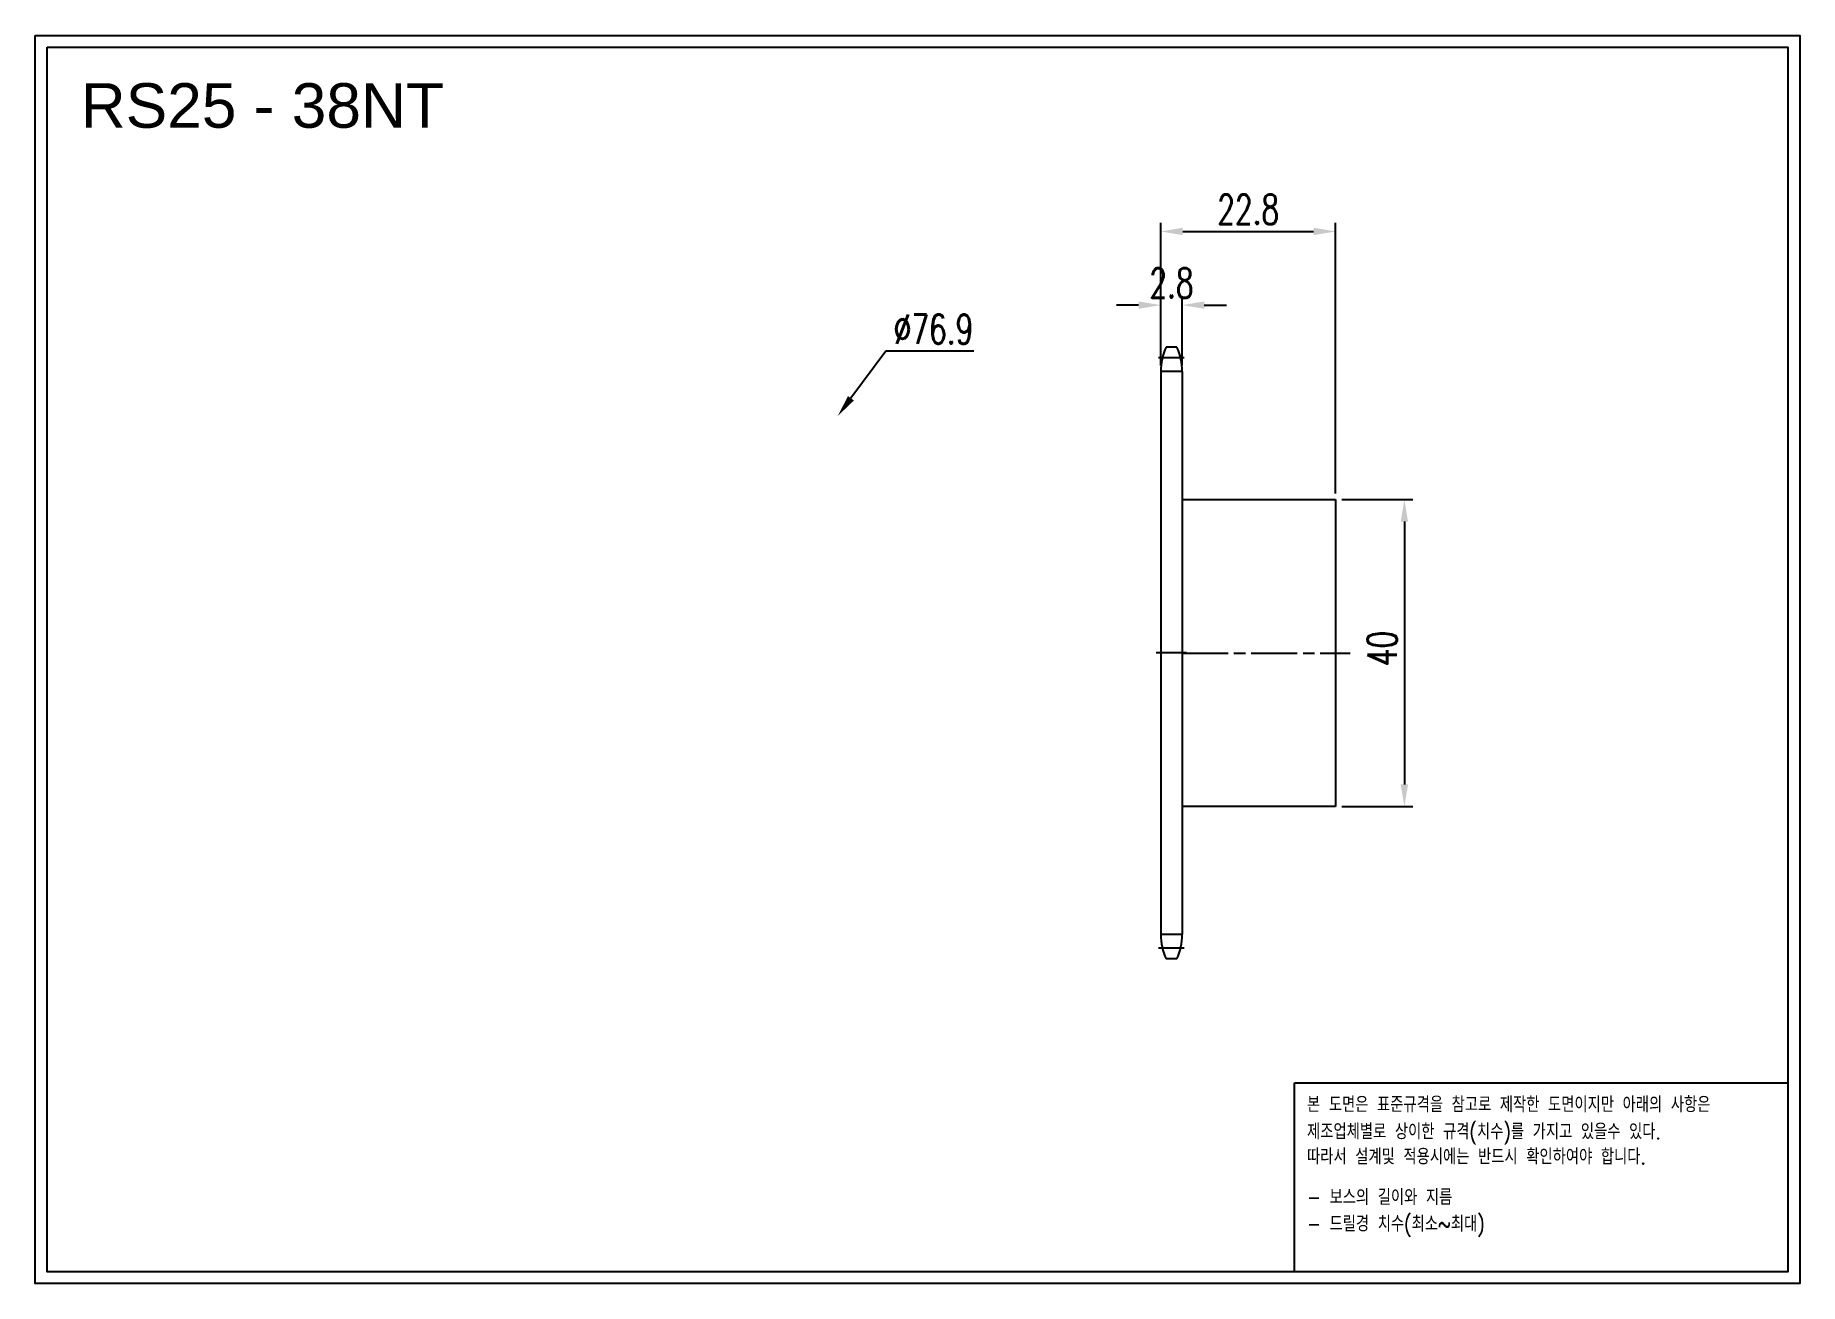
# Model space of a CAD drawing. Header units: millimetres. Extents: x -65930 to -65700, y 1448 to 1611.
import ezdxf

# ---------------------------------------------------------------- set-up
doc = ezdxf.new("R2010")
doc.units = ezdxf.units.MM
for name, pattern in [('AM_ISO02W050', [7.5, 6, -1.5]), ('AM_ISO02W050x2', [3.75, 3, -0.75]), ('AM_ISO08W050', [18, 12, -1.5, 3, -1.5]), ('AM_ISO08W050x2', [9, 6, -0.75, 1.5, -0.75])]:
    doc.linetypes.add(name, pattern=pattern)
for name, color, linetype, lineweight in [('AM_3N', 6, 'AM_ISO02W050', 25), ('AM_7', 4, 'AM_ISO08W050', 25), ('AM_7N', 4, 'AM_ISO08W050', 25)]:
    doc.layers.add(name, color=color, linetype=linetype, lineweight=lineweight)
doc.layers.add('S-DIM', color=7, linetype='Continuous')
doc.styles.add('HAN', font='ROMANS.shx', dxfattribs={"width": 0.7, "bigfont": 'whgtxt.shx'})
doc.styles.add('HSG', font='SIMPLEX.shx', dxfattribs={"width": 0.7, "bigfont": 'HSG.shx'})
doc.styles.get("Standard").update_dxf_attribs({"font": 'arial.ttf'})
doc.dimstyles.new('APP4', dxfattribs={"dimscale": 1.6, "dimtxt": 2.4, "dimasz": 1.8, "dimexe": 0.7, "dimexo": 0.5, "dimgap": 0.6, "dimtad": 1, "dimtoh": 1, "dimdec": 1, "dimrnd": 0.01, "dimzin": 9, "dimdsep": 46, "dimtxsty": 'HSG', "dimcen": 0, "dimclrd": 1, "dimclre": 1, "dimclrt": 256, "dimazin": 2, "dimtp": 1, "dimtm": 1, "dimtfac": 0.5, "dimtdec": 1, "dimtofl": 0, "dimtmove": 0, "dimatfit": 3, "dimfxl": 0, "dimtvp": 1, "dimtolj": 2, "dimlwd": -1, "dimlwe": -1, "dimarcsym": 0})

# ---------------------------------------------------------------- blocks, each defined once
blk = doc.blocks.new('*D2')
at = {"layer": 'Defpoints', "color": 0, "transparency": 16777216}
for p in [(-65760.78, 1550.1), (-65760.78, 1510.1), (-65751.82, 1510.1)]:
    blk.add_point(p, dxfattribs=at)
at = {"layer": 'S-DIM', "color": 1, "transparency": 16777216}
for p, q in [((-65759.98, 1550.1), (-65750.7, 1550.1)), ((-65751.82, 1547.22), (-65751.82, 1512.98)), ((-65759.98, 1510.1), (-65750.7, 1510.1))]:
    blk.add_line(p, q, dxfattribs=at)
for points in [[(-65752.3, 1547.22), (-65751.34, 1547.22), (-65751.82, 1550.1)], [(-65752.3, 1512.98), (-65751.34, 1512.98), (-65751.82, 1510.1)]]:
    blk.add_solid(points, dxfattribs=at)
at = {"layer": 'S-DIM', "transparency": 16777216, "insert": (-65754.7, 1530.69), "char_height": 3.84, "attachment_point": 5, "rotation": 90, "style": 'HSG'}
blk.add_mtext('\\A2;40', dxfattribs=at)
blk = doc.blocks.new('e567sfgjss')
for p, q in [((-66937.69, 488.79), (-66917.69, 488.79)), ((-66917.69, 488.79), (-66917.69, 448.79)), ((-66917.69, 448.79), (-66937.69, 448.79))]:
    blk.add_line(p, q)
at = {"layer": 'AM_7N', "linetype": 'AM_ISO08W050x2'}
blk.add_line((-66937.69, 468.79), (-66915.79, 468.79), dxfattribs=at)
blk = doc.blocks.new('*D3')
at = {"layer": 'Defpoints', "color": 0, "transparency": 16777216}
for p in [(-65825.69, 1560.97), (-65871.54, 1499.24)]:
    blk.add_point(p, dxfattribs=at)
at = {"layer": 'S-DIM', "color": 1, "transparency": 16777216}
for p, q in [((-65819.41, 1569.42), (-65823.97, 1563.29)), ((-65807.96, 1569.42), (-65819.41, 1569.42))]:
    blk.add_line(p, q, dxfattribs=at)
blk.add_solid([(-65824.35, 1563.57), (-65823.58, 1563), (-65825.69, 1560.97)], dxfattribs=at)
at = {"layer": 'S-DIM', "transparency": 16777216, "insert": (-65813.21, 1572.3), "char_height": 3.84, "attachment_point": 5, "style": 'HSG'}
blk.add_mtext('\\A2;∅76.9', dxfattribs=at)
blk = doc.blocks.new('*D4')
at = {"layer": 'Defpoints', "color": 0, "transparency": 16777216}
for p in [(-65780.78, 1575.42), (-65783.58, 1566.76), (-65780.78, 1566.76)]:
    blk.add_point(p, dxfattribs=at)
at = {"layer": 'S-DIM', "color": 1, "transparency": 16777216}
for p, q in [((-65783.58, 1567.56), (-65783.58, 1576.54)), ((-65780.78, 1567.56), (-65780.78, 1576.54)), ((-65786.46, 1575.42), (-65789.34, 1575.42)), ((-65777.9, 1575.42), (-65775.02, 1575.42))]:
    blk.add_line(p, q, dxfattribs=at)
for points in [[(-65786.46, 1575.9), (-65786.46, 1574.94), (-65783.58, 1575.42)], [(-65777.9, 1575.9), (-65777.9, 1574.94), (-65780.78, 1575.42)]]:
    blk.add_solid(points, dxfattribs=at)
at = {"layer": 'S-DIM', "transparency": 16777216, "insert": (-65782.18, 1578.3), "char_height": 3.84, "attachment_point": 5, "style": 'HSG'}
blk.add_mtext('\\A2;2.8', dxfattribs=at)
blk = doc.blocks.new('*D5')
at = {"layer": 'Defpoints', "color": 0, "transparency": 16777216}
for p in [(-65760.78, 1585.02), (-65783.58, 1566.76), (-65760.78, 1550.1)]:
    blk.add_point(p, dxfattribs=at)
at = {"layer": 'S-DIM', "color": 1, "transparency": 16777216}
for p, q in [((-65783.58, 1567.56), (-65783.58, 1586.14)), ((-65780.7, 1585.02), (-65763.66, 1585.02)), ((-65760.78, 1550.9), (-65760.78, 1586.14))]:
    blk.add_line(p, q, dxfattribs=at)
for points in [[(-65780.7, 1585.5), (-65780.7, 1584.54), (-65783.58, 1585.02)], [(-65763.66, 1585.5), (-65763.66, 1584.54), (-65760.78, 1585.02)]]:
    blk.add_solid(points, dxfattribs=at)
at = {"layer": 'S-DIM', "transparency": 16777216, "insert": (-65772.18, 1587.9), "char_height": 3.84, "attachment_point": 5, "style": 'HSG'}
blk.add_mtext('\\A2;22.8', dxfattribs=at)
blk = doc.blocks.new('notice1')
at = {"color": 4}
blk.add_lwpolyline([(-22142.12, 1735.9), (-22053.8, 1735.9), (-22053.8, 1702.07), (-22142.12, 1702.07)], close=True, dxfattribs=at)
at = {"color": 4, "style": 'HAN', "width": 0.8}
for s, p in [('본 도면은 표준규격을 참고로 제작한 도면이지만 아래의 사항은', (-22139.9, 1730.62)), ('제조업체별로 상이한 규격(치수)를 가지고 있을수 있다.', (-22139.9, 1725.78)), ('따라서 설계및 적용시에는 반드시 확인하여야 합니다.', (-22139.9, 1721.28)), ('- 보스의 길이와 지름', (-22139.9, 1714.03)), ('- 드릴경 치수(최소~최대)', (-22139.9, 1709.27))]:
    blk.add_text(s, height=2.7949, dxfattribs=at).set_placement(p)

msp = doc.modelspace()

# ---------------------------------------------------------------- linework, layer by layer
for p, q in [((-65781.49, 1569.96), (-65782.87, 1569.96)), ((-65783.58, 1566.76), (-65783.58, 1493.44)), ((-65780.78, 1566.76), (-65780.78, 1493.44)), ((-65781.49, 1490.24), (-65782.87, 1490.24))]:
    msp.add_line(p, q)
for points in [[(-65930.3, 1610.57), (-65700.28, 1610.57), (-65700.28, 1447.94), (-65930.3, 1447.94)], [(-65928.75, 1609.02), (-65701.83, 1609.02), (-65701.83, 1449.48), (-65928.75, 1449.48)]]:
    msp.add_lwpolyline(points, close=True)
for centre, start, end in [((-65775.98, 1566.76), 155.0989, 180), ((-65788.38, 1566.76), 0, 24.9011), ((-65775.98, 1493.44), 180, 204.9011), ((-65788.38, 1493.44), 335.0989, 0)]:
    msp.add_arc(centre, 7.6, start, end)
at = {"layer": 'AM_3N', "linetype": 'AM_ISO02W050x2'}
for p, q in [((-65780.78, 1566.76), (-65783.58, 1566.76)), ((-65780.78, 1493.44), (-65783.58, 1493.44))]:
    msp.add_line(p, q, dxfattribs=at)
at = {"layer": 'AM_7', "linetype": 'AM_ISO08W050x2'}
for p, q in [((-65780.51, 1568.56), (-65783.89, 1568.56)), ((-65780.2, 1530.11), (-65784.16, 1530.11)), ((-65780.51, 1491.65), (-65783.89, 1491.65))]:
    msp.add_line(p, q, dxfattribs=at)

# ---------------------------------------------------------------- block references
msp.add_blockref('e567sfgjss', (1156.91, 1061.31))
at = {"xscale": 0.728, "yscale": 0.728, "zscale": 0.728}
msp.add_blockref('notice1', (-49646.66, 210.38), dxfattribs=at)

# ---------------------------------------------------------------- texts
msp.add_text('RS25 - 38NT', height=5.8085).set_placement((-65924.37, 1598.53))

# ---------------------------------------------------------------- dimensions: what is measured, and where the dimension line sits
at = {"layer": 'S-DIM'}
dim = msp.add_linear_dim(base=(-65760.78, 1585.02), p1=(-65783.58, 1566.76), p2=(-65760.78, 1550.1), dimstyle='APP4', dxfattribs=at)
dim.commit()
dim.dimension.update_dxf_attribs({"geometry": '*D5', "text_midpoint": (-65772.18, 1587.9)})
dim = msp.add_linear_dim(base=(-65780.78, 1575.42), p1=(-65783.58, 1566.76), p2=(-65780.78, 1566.76), dimstyle='APP4', dxfattribs=at)
dim.commit()
dim.dimension.update_dxf_attribs({"geometry": '*D4', "text_midpoint": (-65782.18, 1575.42), "dimtype": 128})
dim = msp.add_diameter_dim_2p(p1=(-65871.54, 1499.24), p2=(-65825.69, 1560.97), dimstyle='APP4', dxfattribs=at)
dim.commit()
dim.dimension.update_dxf_attribs({"geometry": '*D3', "text_midpoint": (-65813.21, 1569.42), "dimtype": 131})
dim = msp.add_linear_dim(base=(-65751.82, 1510.1), p1=(-65760.78, 1550.1), p2=(-65760.78, 1510.1), angle=90, dimstyle='APP4', dxfattribs=at)
dim.commit()
dim.dimension.update_dxf_attribs({"geometry": '*D2', "text_midpoint": (-65751.82, 1530.69), "dimtype": 128})

doc.saveas('drawing.dxf')
